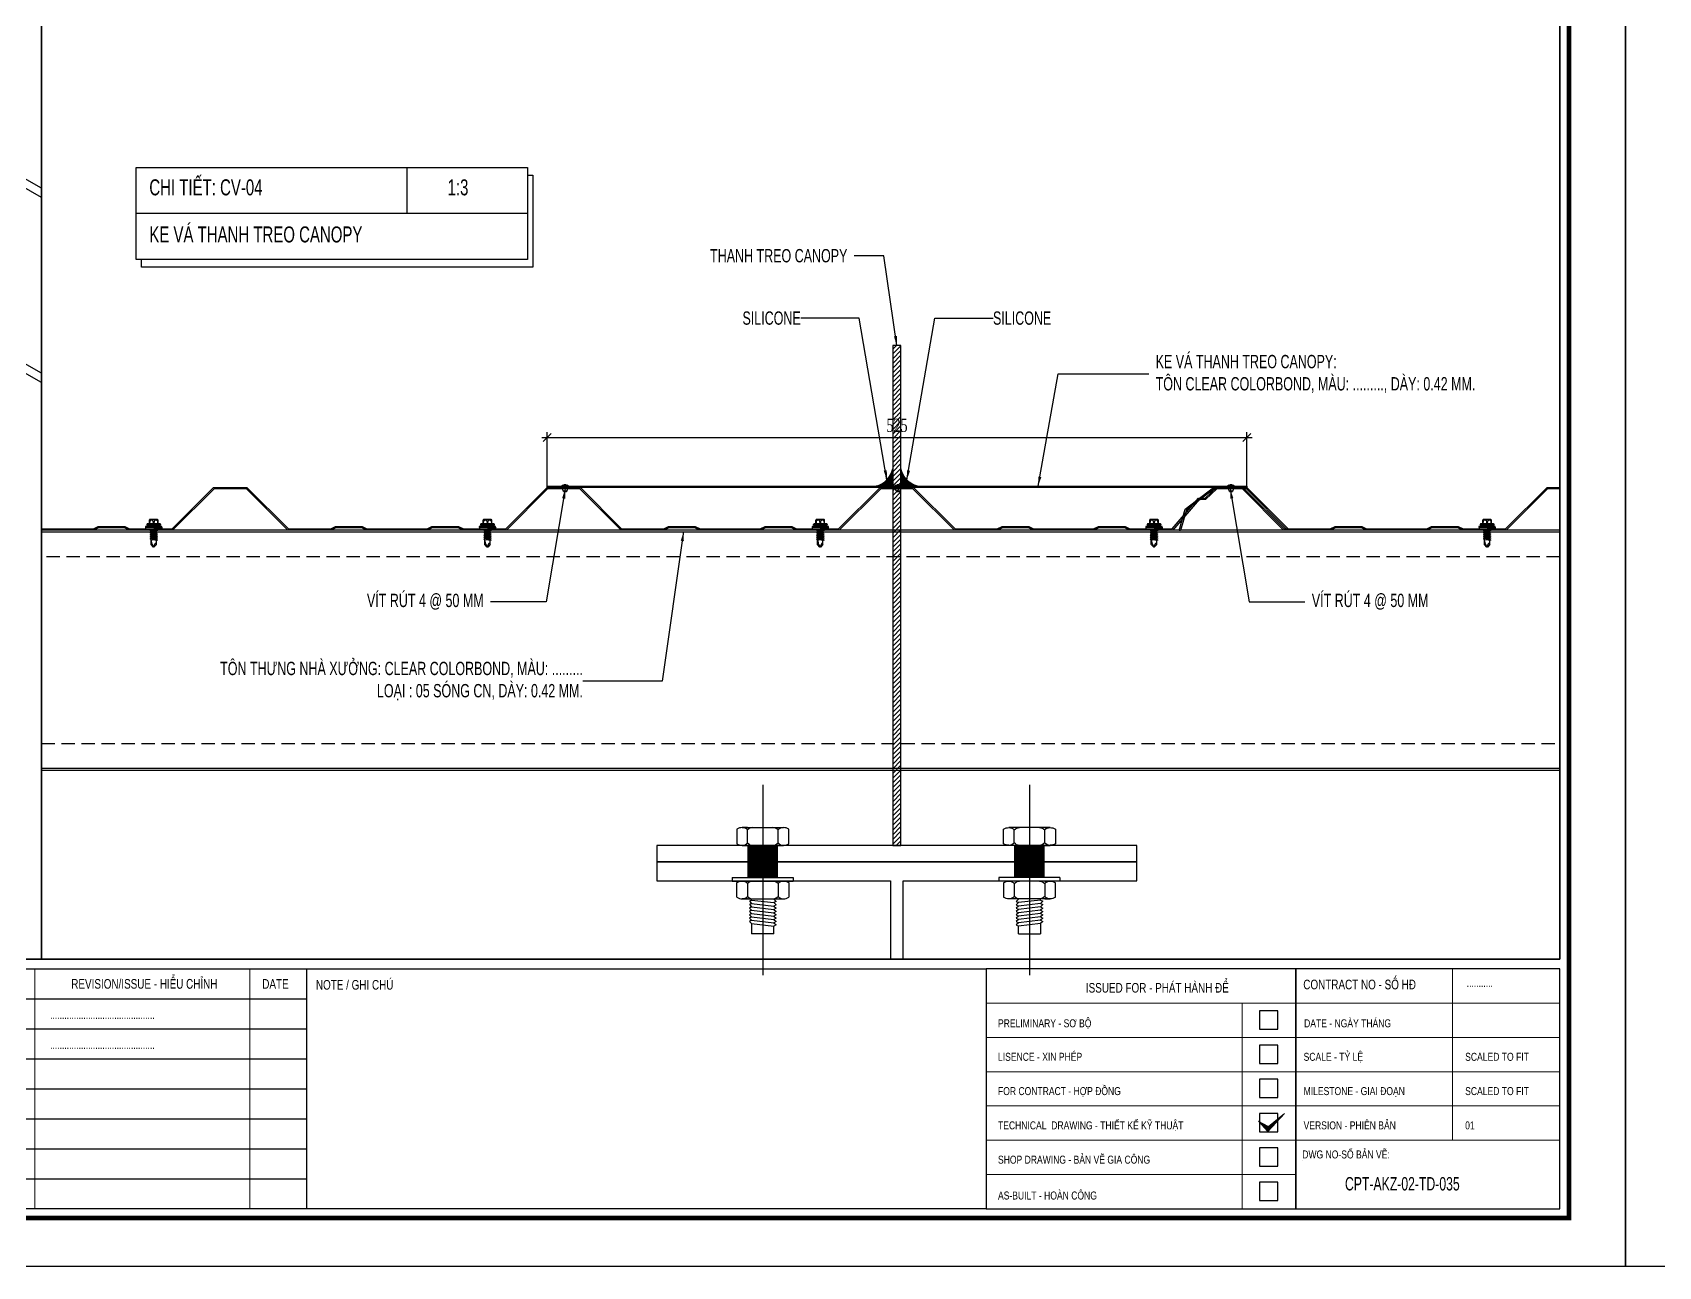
# Model space of a CAD drawing. Header units: inches. Extents: x 315041 to 662841, y -45540 to -35018.
# Drawn here: x 332280.8 to 332585.6, y -37638.9 to -37407.5 of the extents above; entities that cross this region are included whole.
import ezdxf
from ezdxf.enums import TextEntityAlignment as Align

# ---------------------------------------------------------------- set-up
doc = ezdxf.new("R2010")
doc.units = ezdxf.units.IN
doc.header["$MEASUREMENT"] = 0
doc.linetypes.add('HIDDEN', pattern=[0.375, 0.25, -0.125])
for name, color, linetype in [('2', 2, 'Continuous'), ('251', 251, 'Continuous'), ('2NET-VE', 8, 'Continuous'), ('3', 3, 'Continuous'), ('7', 7, 'Continuous'), ('8', 8, 'Continuous'), ('BAO KHUNG', 31, 'Continuous'), ('Fast RSQ_A2 Frame$0$Khung ten', 4, 'Continuous'), ('flashing', 6, 'Continuous'), ('STRUCTURE', 1, 'Continuous')]:
    doc.layers.add(name, color=color, linetype=linetype)
doc.layers.add('Cover text', color=7, linetype='Continuous', true_color=0x52370f)
for name, color, linetype, lineweight in [('DETAIL$0$S-Dim', 8, 'Continuous', 20), ('DETAIL$0$S-Hatch', 8, 'Continuous', 13), ('S-Hatch', 8, 'Continuous', 9)]:
    doc.layers.add(name, color=color, linetype=linetype, lineweight=lineweight)
doc.styles.add('ST1', font='times.ttf', dxfattribs={"width": 0.7})
doc.styles.add('ST1H', font='vnshxh.shx', dxfattribs={"width": 0.7})
doc.styles.get("Standard").update_dxf_attribs({"font": 'VHARIALN.TTF'})
doc.styles.add('style2', font='VHAVANI.TTF')
doc.styles.add('TIEU DE', font='VHARIALN.TTF', dxfattribs={"width": 0.8})
doc.dimstyles.new('3', dxfattribs={"dimtxt": 3.5, "dimasz": 1.8, "dimexe": 1, "dimexo": 0, "dimgap": 1, "dimtad": 1, "dimdec": 0, "dimlfac": 3, "dimzin": 0, "dimdsep": 46, "dimtxsty": 'ST1H', "dimblk": 'OBLIQUE', "dimcen": 1, "dimdle": 1, "dimclrd": 8, "dimclre": 8, "dimclrt": 3, "dimadec": 0, "dimazin": 0, "dimtfac": 1, "dimtdec": 0, "dimtix": 1, "dimtofl": 0, "dimtmove": 1, "dimatfit": 3, "dimfxl": 0.18, "dimtolj": 1, "dimtzin": 0, "dimlwd": -1, "dimlwe": -1, "dimarcsym": 1})
doc.dimstyles.new('4', dxfattribs={"dimtxt": 2.5, "dimasz": 1.5, "dimexe": 1, "dimexo": 0, "dimgap": 1, "dimtad": 1, "dimdec": 0, "dimlfac": 4, "dimzin": 0, "dimdsep": 46, "dimtxsty": 'ST1', "dimblk": 'OBLIQUE', "dimcen": 1, "dimdle": 1, "dimclrd": 8, "dimclre": 8, "dimclrt": 3, "dimadec": 0, "dimazin": 0, "dimtfac": 1, "dimtdec": 0, "dimtix": 1, "dimtmove": 0, "dimatfit": 3, "dimfxl": 0.18, "dimtfill": 1, "dimtolj": 1, "dimtzin": 0, "dimlwd": -1, "dimlwe": -1, "dimarcsym": 1})

# ---------------------------------------------------------------- blocks, each defined once
blk = doc.blocks.new('DETAIL$0$MARK')
at = {"layer": 'DETAIL$0$S-Hatch', "linetype": 'Continuous'}
h = blk.add_hatch(dxfattribs=at)
h.set_pattern_fill('ANSI31', color=256, scale=50, style=0)
h.paths.add_polyline_path([(1667850, -1156933), (1667909, -1156997), (1668012, -1156885), (1667913, -1156967)])
at = {"layer": 'DETAIL$0$S-Dim', "linetype": 'Continuous'}
blk.add_lwpolyline([(1667850, -1156933), (1667909, -1156997), (1668012, -1156885), (1667913, -1156967), (1667850, -1156933)], dxfattribs=at)
blk = doc.blocks.new('A$C75D82031')
at = {"layer": '2', "color": 157, "linetype": 'Continuous'}
blk.add_lwpolyline([(0, 420), (594, 420), (594, 0), (0, 0)], close=True, dxfattribs=at)
at = {"layer": '251', "linetype": 'Continuous'}
for p, q in [((285.8, 50.19), (346.77, 50.19)), ((285.8, 44.56), (346.77, 44.56)), ((285.8, 38.94), (346.77, 38.94)), ((285.8, 33.31), (346.77, 33.31)), ((285.8, 27.69), (346.77, 27.69)), ((285.8, 22.06), (346.77, 22.06)), ((285.8, 16.44), (346.77, 16.44))]:
    blk.add_line(p, q, dxfattribs=at)
at = {"layer": '7', "color": 147, "linetype": 'Continuous'}
blk.add_lwpolyline([(12.33, 57.61), (581.67, 57.61), (581.67, 409.19), (12.33, 409.19)], close=True, dxfattribs=at)
at = {"layer": 'BAO KHUNG', "color": 7}
blk.add_line((346.77, 10.81), (346.77, 55.81), dxfattribs=at)
at = {"layer": 'BAO KHUNG', "color": 167, "linetype": 'Continuous', "const_width": 0.871}
blk.add_lwpolyline([(10.59, 9.07), (583.41, 9.07), (583.41, 410.93), (10.59, 410.93)], close=True, dxfattribs=at)
at = {"layer": 'BAO KHUNG', "color": 7}
for points in [[(211.89, 55.81), (474.14, 55.81), (474.14, 10.81), (211.89, 10.81)], [(474.14, 10.81), (532.16, 10.81), (532.16, 55.81), (474.14, 55.81)], [(532.16, 10.81), (581.67, 10.81), (581.67, 55.81), (532.16, 55.81)]]:
    blk.add_lwpolyline(points, close=True, dxfattribs=at)
at = {"layer": 'Fast RSQ_A2 Frame$0$Khung ten', "color": 7, "ltscale": 1000}
for points in [[(525.34, 44.51), (528.78, 44.51), (528.78, 47.96), (525.34, 47.96)], [(525.34, 38.09), (528.78, 38.09), (528.78, 41.53), (525.34, 41.53)], [(525.34, 31.66), (528.78, 31.66), (528.78, 35.1), (525.34, 35.1)], [(525.34, 25.23), (528.78, 25.23), (528.78, 28.67), (525.34, 28.67)], [(525.34, 18.8), (528.78, 18.8), (528.78, 22.24), (525.34, 22.24)], [(525.34, 12.37), (528.78, 12.37), (528.78, 15.81), (525.34, 15.81)]]:
    blk.add_lwpolyline(points, close=True, dxfattribs=at)
at = {"layer": 'S-Hatch'}
for p, q in [((295.73, 55.81), (295.73, 10.81)), ((336.07, 55.81), (336.07, 10.81)), ((561.54, 55.81), (561.54, 23.67)), ((474.14, 49.38), (532.16, 49.38)), ((522.13, 10.81), (522.13, 49.38)), ((532.16, 49.38), (581.67, 49.38)), ((474.14, 42.95), (532.16, 42.95)), ((532.16, 42.95), (581.67, 42.95)), ((474.14, 36.52), (532.16, 36.52)), ((532.16, 36.52), (581.67, 36.52)), ((474.14, 30.1), (532.16, 30.1)), ((532.16, 30.1), (581.67, 30.1)), ((474.14, 23.67), (532.16, 23.67)), ((532.16, 23.67), (581.67, 23.67)), ((474.14, 17.24), (532.16, 17.24))]:
    blk.add_line(p, q, dxfattribs=at)
at = {"layer": 'DETAIL$0$S-Dim', "linetype": 'Continuous', "xscale": 0.02999999996973202, "yscale": 0.02999999996973202, "zscale": 0.02999999996973202}
blk.add_blockref('DETAIL$0$MARK', (-49510.32, 34735.23), dxfattribs=at)
at = {"layer": 'BAO KHUNG', "color": 7, "linetype": 'Continuous', "width": 0.9}
for s, p in [('REVISION/ISSUE - HIÓU CHØNH', (316.27, 53)), ('DATE', (340.86, 52.99))]:
    blk.add_text(s, height=1.8, dxfattribs=at).set_placement(p, align=Align.MIDDLE_CENTER)
for s, p in [('NOTE / GHI CHÚ', (348.44, 51.92)), ('CONTRACT NO - Sè H§', (533.57, 51.98))]:
    blk.add_text(s, height=1.8, dxfattribs=at).set_placement(p)
blk.add_text('ISSUED FOR - PHÁT HÀNH ĐỂ ', height=1.8, dxfattribs=at).set_placement((506.46, 51.36), align=Align.CENTER)
at = {"layer": 'BAO KHUNG', "color": 109, "linetype": 'Continuous', "style": 'style2', "width": 0.8}
blk.add_text('...........', height=1.5, dxfattribs=at).set_placement((564.21, 52.44))
at = {"layer": 'Cover text', "linetype": 'Continuous', "style": 'style2', "width": 0.8}
for s, p in [('............................................', (298.6, 46.4)), ('PRELIMINARY - S¥ Bé', (476.33, 44.85)), ('date - NGµY TH¸NG', (533.72, 44.85)), ('............................................', (298.6, 40.78)), ('LISENCE - XIN PHÐP', (476.33, 38.57)), ('scale - tû lÖ', (533.63, 38.57)), ('scaled to fit', (563.92, 38.57)), ('FOR CONTRACT - HîP §åNG', (476.33, 32.14)), ('MILESTONE - GIAI §O¹N', (533.63, 32.14)), ('scaled to fit', (563.92, 32.14)), ('TECHNICAL  DRAWING - THIÕT KÕ Kü THUËT', (476.33, 25.71)), ('VERSION - PHI£N B¶N', (533.63, 25.71)), ('01', (563.92, 25.71)), ('%%u%%udwg no-sè b¶n vÏ:', (533.38, 20.26)), ('SHOP DRAWING - B¶N VÏ GIA C¤NG', (476.33, 19.28)), ('AS-BUILT - HOµN C¤NG', (476.33, 12.56))]:
    blk.add_text(s, height=1.5, dxfattribs=at).set_placement(p)
blk = doc.blocks.new('Short_Self_drilling')
at = {"layer": 'STRUCTURE', "color": 1, "linetype": 'Continuous'}
for p, q in [((6.4, 1.7), (-6.4, 1.7)), ((5.1, 3.8), (-5.1, 3.8)), ((-2.6, 2.9), (-5.1, 2.9)), ((-3.4, 3.8), (-3.4, 6.8)), ((3, 7.2), (-3, 7.2)), ((2.6, 2.9), (-2.6, 2.9)), ((-2.1, 2.8), (-2.1, 2.9)), ((6.3, 0), (0, 0)), ((2.2, 2.8), (2.2, 2.9)), ((2.2, -0.5), (2.2, 0)), ((5.1, 2.9), (2.6, 2.9)), ((3.4, 3.8), (3.4, 6.8)), ((3, -1.2), (-2.7, -0.2)), ((3, -2.7), (-2.7, -1.8)), ((3, -4.2), (-2.7, -3.3)), ((3, -5.8), (-2.7, -4.8)), ((3, -7.3), (-2.7, -6.3)), ((-1.9, -8), (-2.7, -7.9)), ((-2.1, -1.4), (-2.1, -0.9)), ((-2.1, -2.9), (-2.1, -2.4)), ((-2.1, -4.4), (-2.1, -3.9)), ((-2.1, -6), (-2.1, -5.4)), ((-2.1, -7.5), (-2.1, -7)), ((-2.1, -12.3), (-2.1, -8.5)), ((3, -8.8), (-1.1, -8.1)), ((2.1, -12.3), (2.1, -9.1)), ((2.2, -2), (2.2, -1.5)), ((2.2, -3.6), (2.2, -3)), ((2.2, -5.1), (2.2, -4.6)), ((2.2, -6.6), (2.2, -6.1)), ((2.2, -8.1), (2.2, -7.6))]:
    blk.add_line(p, q, dxfattribs=at)
blk.add_lwpolyline([(6.4, 1.3), (6.4, 1.7), (2.1, 2.8), (-2.1, 2.8), (-6.4, 1.7), (-6.4, 1.3)], close=True, dxfattribs=at)
for points in [[(-6.4, 1.3, -0.088869), (-6.3, 0), (0, 0)], [(-0.1, 3.8), (-0.3, 6.2, 0.338878), (-3.1, 6.2), (-3.3, 3.8)], [(3.3, 3.8), (3.1, 6.2, 0.338878), (0.3, 6.2), (0.1, 3.8)], [(2.1, -12.3), (0.2, -14.2, -0.333596), (-0.2, -14.2), (-2.1, -12.3)], [(-0.1, -14), (-1, -12.2, -0.148657), (-1.4, -11.2), (-2, -7.7, -0.815006), (-1.2, -7.8, 0.150833), (-0.8, -8.7)], [(2.1, -12.3), (1.7, -11.7, 0.52242), (0.9, -11.7), (-0.2, -14.2)]]:
    blk.add_lwpolyline(points, format="xyb", dxfattribs=at)
for points in [[(3, -1.2), (2.2, -1.5), (-2.1, -0.8), (-2.7, -0.2), (-2.4, 0)], [(3, -2.7), (2.2, -3), (-2.1, -2.4), (-2.7, -1.8), (-2.1, -1.4), (2.2, -2), (3, -2.7)], [(3, -4.2), (2.2, -4.6), (-2.1, -3.9), (-2.7, -3.3), (-2.1, -2.9), (2.2, -3.6), (3, -4.2)], [(3, -5.8), (2.2, -6.1), (-2.1, -5.4), (-2.7, -4.8), (-2.1, -4.4), (2.2, -5.1), (3, -5.8)], [(3, -7.3), (2.2, -7.6), (-2.1, -7), (-2.7, -6.3), (-2.1, -6), (2.2, -6.6), (3, -7.3)], [(-1.8, -8.5), (-2.1, -8.5), (-2.7, -7.9), (-2.1, -7.5), (-1.8, -7.5)], [(-1.3, -7.6), (2.2, -8.1), (3, -8.8)], [(-1.2, 0), (2.2, -0.5), (3, -1.2)], [(3, -8.8), (2.2, -9.1), (-0.8, -8.7)]]:
    blk.add_lwpolyline(points, dxfattribs=at)
for centre, radius, start, end in [((-5, 3.3), 0.455, 109.7949, 250.2674), ((-3, 6.8), 0.429, 90.0311, 180.0311), ((3, 6.8), 0.429, 0.0311, 90.0311), ((5.1, 3.3), 0.435, 279.7276, 80.3347), ((10, 0.2), 3.74, 162.2963, 182.6103)]:
    blk.add_arc(centre, radius, start, end, dxfattribs=at)
blk = doc.blocks.new('_Oblique')
at = {"color": 0, "linetype": 'ByBlock', "lineweight": -2}
blk.add_line((-0.5, -0.5), (0.5, 0.5), dxfattribs=at)
blk = doc.blocks.new('*D564')
at = {"color": 8, "linetype": 'Continuous', "transparency": 16777216}
for p, q in [((332376.23, -37483.47), (332509.44, -37483.47)), ((332377.23, -37492.61), (332377.23, -37482.47)), ((332508.44, -37492.61), (332508.44, -37482.47))]:
    blk.add_line(p, q, dxfattribs=at)
at = {"layer": 'Defpoints', "color": 0, "transparency": 16777216}
for p in [(332508.44, -37483.47), (332377.23, -37492.61), (332508.44, -37492.61)]:
    blk.add_point(p, dxfattribs=at)
at = {"color": 8, "transparency": 16777216, "xscale": 1.5, "yscale": 1.5, "zscale": 1.5, "rotation": 180}
blk.add_blockref('_Oblique', (332377.23, -37483.47), dxfattribs=at)
at = {"color": 8, "transparency": 16777216, "xscale": 1.5, "yscale": 1.5, "zscale": 1.5}
blk.add_blockref('_Oblique', (332508.44, -37483.47), dxfattribs=at)
at = {"color": 3, "transparency": 16777216, "insert": (332442.84, -37481.2), "char_height": 2.5, "attachment_point": 5, "style": 'ST1', "bg_fill": 3, "box_fill_scale": 1.25, "bg_fill_color": 256, "bg_fill_true_color": 13158600, "bg_fill_transparency": 11350936}
blk.add_mtext('\\A1;525', dxfattribs=at)
blk = doc.blocks.new('RIVET')
at = {"color": 8}
for p, q in [((-3.9, 1.1), (-4.2, 0)), ((-4.2, 0), (-3.9, -1.1)), ((-3.9, -1.1), (-3.9, 1.1)), ((-3.5, -1.3), (-3.5, 1.3)), ((-1, -1.2), (-1, 1.3)), ((-1, 1.3), (-0.1, 1.3)), ((0, 1.3), (0, 2.4)), ((0, -1.3), (0, 1.3)), ((0.1, 2.5), (0.1, 2.5)), ((0.1, 2.5), (0.7, 1.4)), ((0.1, -2.5), (0.1, 2.5)), ((0.7, 1.1), (0.7, -1.1)), ((0.9, 0.7), (0.7, 0.7)), ((0.9, -0.7), (0.9, 0.7)), ((-0.1, -1.2), (-1, -1.2)), ((0, -2.4), (0, -1.3)), ((0.7, -1.4), (0.1, -2.5)), ((0.1, -2.5), (0.1, -2.5)), ((0.9, -0.7), (0.7, -0.7))]:
    blk.add_line(p, q, dxfattribs=at)
for centre, radius, start, end in [((-3.4, 0.7), 0.634, 101.5667, 142.2309), ((-2.5, -0.1), 1.78, 64.6352, 125.2369), ((-0.9, 3), 1.71, 240.4783, 268.3625), ((-0.1, 1.3), 0.0625, 270, 0), ((0.1, 2.4), 0.0625, 90, 180), ((0.1, 2.4), 0.0625, 26.5651, 90), ((0.1, 1.1), 0.625, 0, 26.5651), ((5.4, 0.6), 4.45, 179.0778, 187.9518), ((5.8, -0.6), 4.85, 172.415, 180.5555), ((-3.4, -0.7), 0.634, 217.7691, 258.4333), ((-2.5, 0.1), 1.78, 234.7631, 295.3648), ((-0.9, -3), 1.71, 91.6375, 119.5217), ((-0.1, -1.3), 0.0625, 0, 90), ((0.1, -2.4), 0.0625, 180, 270), ((0.1, -2.4), 0.0625, 270, 333.4349), ((0.1, -1.1), 0.625, 333.4349, 0)]:
    blk.add_arc(centre, radius, start, end, dxfattribs=at)
blk = doc.blocks.new('*U166')
at = {"color": 9, "const_width": 22}
blk.add_lwpolyline([(0, 0), (23.2, 0)], dxfattribs=at)
at = {"layer": '2NET-VE', "color": 8, "linetype": 'Continuous', "ltscale": 0.5}
for p, q in [((0, 10.4), (23.2, 10.4)), ((40, 9.2), (40, 9.2)), ((0, -10.4), (23.2, -10.4)), ((40, -9.2), (40, -9.2))]:
    blk.add_line(p, q, dxfattribs=at)
at = {"layer": '7', "color": 8, "linetype": 'Continuous'}
for p, q in [((38.8, 8), (40.3, 9.6)), ((39.3, -8), (41.2, 8)), ((40.3, 9.6), (41.2, 8)), ((41.2, 8), (42.7, 9.6)), ((41.7, -8), (43.6, 8)), ((42.7, 9.6), (43.6, 8)), ((43.6, 8), (45.1, 9.6)), ((44.2, -8), (46, 8)), ((45.1, 9.6), (46, 8)), ((46, 8), (47.6, 9.6)), ((46.6, -8), (48.5, 8)), ((47.6, 9.6), (48.5, 8)), ((48.5, 8), (50, 9.6)), ((49, -8), (50.9, 8)), ((49, -8), (50.9, 8)), ((50, 9.6), (50.9, 8)), ((50.9, 8), (52.4, 9.6)), ((51.4, -8), (53.3, 8)), ((52.4, 9.6), (53.3, 8)), ((53.3, 8), (54.8, 9.6)), ((53.8, -8), (55.7, 8)), ((53.8, -8), (55.7, 8)), ((53.8, -8), (55.7, 8)), ((54.8, 9.6), (55.7, 8)), ((55.7, 8), (57.2, 9.6)), ((56.2, -8), (58.1, 8)), ((57.2, 9.6), (58.1, 8)), ((63.7, 8), (58.1, 8)), ((63.7, 8), (63.7, -8)), ((39, -8), (38.5, -8)), ((39.3, -8), (38.8, -8)), ((39.3, -8), (40.2, -9.6)), ((40.2, -9.6), (41.7, -8)), ((41.7, -8), (42.6, -9.6)), ((42.6, -9.6), (44.2, -8)), ((44.2, -8), (45.1, -9.6)), ((45.1, -9.6), (46.6, -8)), ((46.6, -8), (47.5, -9.6)), ((47.5, -9.6), (49, -8)), ((49, -8), (49.9, -9.6)), ((49.9, -9.6), (51.4, -8)), ((51.4, -8), (52.3, -9.6)), ((52.3, -9.6), (53.8, -8)), ((53.8, -8), (54.7, -9.6)), ((54.7, -9.6), (56.2, -8)), ((56.2, -8), (63.7, -8))]:
    blk.add_line(p, q, dxfattribs=at)
at = {"layer": '8', "color": 8, "linetype": 'Continuous'}
for p, q in [((-12.8, 11), (-12.8, 14.8)), ((-12.8, -14.8), (-12.8, 14.8)), ((-1.2, 18.7), (-11.6, 18.7)), ((0, 11), (0, 14.8)), ((0, -14.8), (0, 14.8)), ((23.2, -21.9), (23.2, 21.9)), ((23.2, 21.9), (25.7, 21.9)), ((25.7, -21.9), (25.7, 21.9)), ((25.7, 11), (25.7, 14.8)), ((25.7, -14.8), (25.7, 14.8)), ((26.8, 18.7), (37.3, 18.7)), ((38.5, 11), (38.5, 14.8)), ((38.5, -14.8), (38.5, 14.8)), ((-1.7, 11), (-11.1, 11)), ((27.4, 11), (36.7, 11)), ((-12.8, -11), (-12.8, -14.8)), ((-1.7, -11), (-11.1, -11)), ((0, -11), (0, -14.8)), ((25.7, -11), (25.7, -14.8)), ((27.4, -11), (36.7, -11)), ((38.5, -11), (38.5, -14.8)), ((-11.6, -18.7), (-1.2, -18.7)), ((23.2, -21.9), (25.7, -21.9)), ((37.3, -18.7), (26.8, -18.7))]:
    blk.add_line(p, q, dxfattribs=at)
at = {"layer": '8', "color": 8, "linetype": 'Continuous', "ltscale": 10}
blk.add_line((-43.5, 0), (93.3, 0), dxfattribs=at)
at = {"layer": '8', "color": 8, "linetype": 'Continuous'}
for centre, radius, start, end in [((-5.8, 14.8), 6.98, 146.602, 180), ((-7.7, 14.8), 5.12, 180, 228.5476), ((-5.1, 14.8), 5.12, 311.4524, 0), ((-7, 14.8), 6.98, 0, 33.398), ((32.7, 14.8), 6.98, 146.602, 180), ((30.8, 14.8), 5.12, 180, 228.5476), ((33.4, 14.8), 5.12, 311.4524, 0), ((31.5, 14.8), 6.98, 0, 33.398), ((-7.7, 7.1), 5.12, 131.4524, 180), ((-5.1, 7.1), 5.12, 0, 48.5476), ((30.8, 7.1), 5.12, 131.4524, 180), ((33.4, 7.1), 5.12, 0, 48.5476), ((-7.7, -7.1), 5.12, 180, 228.5476), ((-7.7, -14.8), 5.12, 131.4524, 180), ((-5.1, -7.1), 5.12, 311.4524, 0), ((-5.1, -14.8), 5.12, 0, 48.5476), ((30.8, -7.1), 5.12, 180, 228.5476), ((30.8, -14.8), 5.12, 131.4524, 180), ((33.4, -7.1), 5.12, 311.4524, 0), ((33.4, -14.8), 5.12, 0, 48.5476), ((-5.8, -14.8), 6.98, 180, 213.398), ((-7, -14.8), 6.98, 326.602, 0), ((32.7, -14.8), 6.98, 180, 213.398), ((31.5, -14.8), 6.98, 326.602, 0)]:
    blk.add_arc(centre, radius, start, end, dxfattribs=at)
blk = doc.blocks.new('*U167')
at = {"color": 9, "const_width": 22}
blk.add_lwpolyline([(0, 0), (23.2, 0)], dxfattribs=at)
at = {"layer": '2NET-VE', "color": 8, "linetype": 'Continuous', "ltscale": 0.5}
for p, q in [((0, 10.4), (23.2, 10.4)), ((40, 9.2), (40, 9.2)), ((0, -10.4), (23.2, -10.4)), ((40, -9.2), (40, -9.2))]:
    blk.add_line(p, q, dxfattribs=at)
at = {"layer": '7', "color": 8, "linetype": 'Continuous'}
for p, q in [((38.8, 8), (40.3, 9.6)), ((39.3, -8), (41.2, 8)), ((40.3, 9.6), (41.2, 8)), ((41.2, 8), (42.7, 9.6)), ((41.7, -8), (43.6, 8)), ((42.7, 9.6), (43.6, 8)), ((43.6, 8), (45.1, 9.6)), ((44.2, -8), (46, 8)), ((45.1, 9.6), (46, 8)), ((46, 8), (47.6, 9.6)), ((46.6, -8), (48.5, 8)), ((47.6, 9.6), (48.5, 8)), ((48.5, 8), (50, 9.6)), ((49, -8), (50.9, 8)), ((49, -8), (50.9, 8)), ((50, 9.6), (50.9, 8)), ((50.9, 8), (52.4, 9.6)), ((51.4, -8), (53.3, 8)), ((52.4, 9.6), (53.3, 8)), ((53.3, 8), (54.8, 9.6)), ((53.8, -8), (55.7, 8)), ((53.8, -8), (55.7, 8)), ((53.8, -8), (55.7, 8)), ((54.8, 9.6), (55.7, 8)), ((55.7, 8), (57.2, 9.6)), ((56.2, -8), (58.1, 8)), ((57.2, 9.6), (58.1, 8)), ((63.7, 8), (58.1, 8)), ((63.7, 8), (63.7, -8)), ((39, -8), (38.5, -8)), ((39.3, -8), (38.8, -8)), ((39.3, -8), (40.2, -9.6)), ((40.2, -9.6), (41.7, -8)), ((41.7, -8), (42.6, -9.6)), ((42.6, -9.6), (44.2, -8)), ((44.2, -8), (45.1, -9.6)), ((45.1, -9.6), (46.6, -8)), ((46.6, -8), (47.5, -9.6)), ((47.5, -9.6), (49, -8)), ((49, -8), (49.9, -9.6)), ((49.9, -9.6), (51.4, -8)), ((51.4, -8), (52.3, -9.6)), ((52.3, -9.6), (53.8, -8)), ((53.8, -8), (54.7, -9.6)), ((54.7, -9.6), (56.2, -8)), ((56.2, -8), (63.7, -8))]:
    blk.add_line(p, q, dxfattribs=at)
at = {"layer": '8', "color": 8, "linetype": 'Continuous'}
for p, q in [((-12.8, 11), (-12.8, 14.8)), ((-12.8, -14.8), (-12.8, 14.8)), ((-1.2, 18.7), (-11.6, 18.7)), ((0, 11), (0, 14.8)), ((0, -14.8), (0, 14.8)), ((23.2, -21.9), (23.2, 21.9)), ((23.2, 21.9), (25.7, 21.9)), ((25.7, -21.9), (25.7, 21.9)), ((25.7, 11), (25.7, 14.8)), ((25.7, -14.8), (25.7, 14.8)), ((26.8, 18.7), (37.3, 18.7)), ((38.5, 11), (38.5, 14.8)), ((38.5, -14.8), (38.5, 14.8)), ((-1.7, 11), (-11.1, 11)), ((27.4, 11), (36.7, 11)), ((-12.8, -11), (-12.8, -14.8)), ((-1.7, -11), (-11.1, -11)), ((0, -11), (0, -14.8)), ((25.7, -11), (25.7, -14.8)), ((27.4, -11), (36.7, -11)), ((38.5, -11), (38.5, -14.8)), ((-11.6, -18.7), (-1.2, -18.7)), ((23.2, -21.9), (25.7, -21.9)), ((37.3, -18.7), (26.8, -18.7))]:
    blk.add_line(p, q, dxfattribs=at)
at = {"layer": '8', "color": 8, "linetype": 'Continuous', "ltscale": 10}
blk.add_line((-43.5, 0), (93.3, 0), dxfattribs=at)
at = {"layer": '8', "color": 8, "linetype": 'Continuous'}
for centre, radius, start, end in [((-5.8, 14.8), 6.98, 146.602, 180), ((-7.7, 14.8), 5.12, 180, 228.5476), ((-5.1, 14.8), 5.12, 311.4524, 0), ((-7, 14.8), 6.98, 0, 33.398), ((32.7, 14.8), 6.98, 146.602, 180), ((30.8, 14.8), 5.12, 180, 228.5476), ((33.4, 14.8), 5.12, 311.4524, 0), ((31.5, 14.8), 6.98, 0, 33.398), ((-7.7, 7.1), 5.12, 131.4524, 180), ((-5.1, 7.1), 5.12, 0, 48.5476), ((30.8, 7.1), 5.12, 131.4524, 180), ((33.4, 7.1), 5.12, 0, 48.5476), ((-7.7, -7.1), 5.12, 180, 228.5476), ((-7.7, -14.8), 5.12, 131.4524, 180), ((-5.1, -7.1), 5.12, 311.4524, 0), ((-5.1, -14.8), 5.12, 0, 48.5476), ((30.8, -7.1), 5.12, 180, 228.5476), ((30.8, -14.8), 5.12, 131.4524, 180), ((33.4, -7.1), 5.12, 311.4524, 0), ((33.4, -14.8), 5.12, 0, 48.5476), ((-5.8, -14.8), 6.98, 180, 213.398), ((-7, -14.8), 6.98, 326.602, 0), ((32.7, -14.8), 6.98, 180, 213.398), ((31.5, -14.8), 6.98, 326.602, 0)]:
    blk.add_arc(centre, radius, start, end, dxfattribs=at)

msp = doc.modelspace()

# ---------------------------------------------------------------- linework, layer by layer
at = {"color": 9}
msp.add_line((332350.9153, -37432.8663), (332350.9153, -37441.4909), dxfattribs=at)
at = {"color": 8}
for points in [[(331997.7734, -37229.7343), (332282.4423, -37229.7343), (332282.4423, -37581.3141), (331997.7734, -37581.3141)], [(332282.4423, -37405.5242), (332567.1113, -37405.5242), (332567.1113, -37581.3141), (332282.4423, -37581.3141)]]:
    msp.add_lwpolyline(points, close=True, dxfattribs=at)
at = {"color": 3, "ltscale": 15}
for points in [[(332282.4423, -37500.5958), (332292.1553, -37500.5958), (332293.0613, -37500.1465), (332298.0534, -37500.1465), (332298.9594, -37500.5958), (332306.9246, -37500.5958), (332314.7134, -37492.858), (332320.9634, -37492.858), (332328.7523, -37500.5958), (332336.6534, -37500.5958), (332337.5594, -37500.1465), (332342.5515, -37500.1465), (332343.4575, -37500.5958), (332354.733, -37500.5958), (332355.6389, -37500.1465), (332360.6311, -37500.1465), (332361.537, -37500.5958), (332369.5023, -37500.5958), (332377.2326, -37492.858), (332383.4826, -37492.858), (332391.213, -37500.5958), (332399.1141, -37500.5958), (332400.0201, -37500.1465), (332405.0122, -37500.1465), (332405.9182, -37500.5958), (332417.1937, -37500.5958), (332418.0996, -37500.1465), (332423.0918, -37500.1465), (332423.9978, -37500.5958), (332431.8989, -37500.5958), (332439.6877, -37492.858), (332445.9377, -37492.858), (332453.7266, -37500.5958), (332461.6277, -37500.5958), (332462.5337, -37500.1465), (332467.5258, -37500.1465), (332468.4318, -37500.5958), (332479.7073, -37500.5958), (332480.6132, -37500.1465), (332485.6054, -37500.1465), (332486.5114, -37500.5958), (332494.4125, -37500.5958), (332499.3558, -37494.8239), (332500.6038, -37494.8239), (332502.7126, -37492.858), (332507.7048, -37492.858), (332515.4161, -37500.5819), (332518.384, -37500.5819), (332518.384, -37500.8458), (332515.3325, -37500.8458), (332507.6063, -37493.108), (332502.8111, -37493.108), (332500.7023, -37495.0739), (332499.4708, -37495.0739), (332494.5275, -37500.8458), (332486.4528, -37500.8458), (332485.5468, -37500.3965), (332480.6718, -37500.3965), (332479.7659, -37500.8458), (332468.3732, -37500.8458), (332467.4672, -37500.3965), (332462.5923, -37500.3965), (332461.6863, -37500.8458), (332453.6235, -37500.8458), (332445.8347, -37493.108), (332439.7908, -37493.108), (332432.002, -37500.8458), (332423.9392, -37500.8458), (332423.0332, -37500.3965), (332418.1582, -37500.3965), (332417.2523, -37500.8458), (332405.8596, -37500.8458), (332404.9536, -37500.3965), (332400.0787, -37500.3965), (332399.1727, -37500.8458), (332391.1093, -37500.8458), (332383.379, -37493.108), (332377.3362, -37493.108), (332369.6059, -37500.8458), (332361.4785, -37500.8458), (332360.5725, -37500.3965), (332355.6975, -37500.3965), (332354.7915, -37500.8458), (332343.3989, -37500.8458), (332342.4929, -37500.3965), (332337.618, -37500.3965), (332336.712, -37500.8458), (332328.6492, -37500.8458), (332320.8604, -37493.108), (332314.8165, -37493.108), (332307.0277, -37500.8458), (332298.9008, -37500.8458), (332297.9948, -37500.3965), (332293.1199, -37500.3965), (332292.2139, -37500.8458), (332282.4423, -37500.8458)], [(332567.1113, -37493.108), (332564.8165, -37493.108), (332557.0277, -37500.8458), (332548.9008, -37500.8458), (332547.9948, -37500.3965), (332543.1199, -37500.3965), (332542.2139, -37500.8458), (332530.8212, -37500.8458), (332529.9153, -37500.3965), (332525.0403, -37500.3965), (332524.1343, -37500.8458), (332516.071, -37500.8458), (332508.3406, -37493.108), (332502.2786, -37493.108), (332497.144, -37497.0203), (332495.9638, -37500.8934), (332495.7138, -37500.8934), (332496.894, -37496.8965), (332502.1942, -37492.858), (332508.4442, -37492.858), (332516.1746, -37500.5958), (332524.0757, -37500.5958), (332524.9817, -37500.1465), (332529.9738, -37500.1465), (332530.8798, -37500.5958), (332542.1553, -37500.5958), (332543.0613, -37500.1465), (332548.0534, -37500.1465), (332548.9594, -37500.5958), (332556.9246, -37500.5958), (332564.7134, -37492.858), (332567.1113, -37492.858)]]:
    msp.add_lwpolyline(points, dxfattribs=at)
at = {"color": 94}
msp.add_lwpolyline([(332282.4423, -37545.8458), (332567.1113, -37545.8458), (332567.1113, -37500.8458), (332282.4423, -37500.8458)], close=True, dxfattribs=at)
for points in [[(332567.1113, -37501.2208), (332282.4423, -37501.2208)], [(332282.4423, -37545.4708), (332567.1113, -37545.4708)]]:
    msp.add_lwpolyline(points, dxfattribs=at)
at = {"color": 94, "linetype": 'HIDDEN', "ltscale": 10}
for points in [[(332567.1113, -37505.8458), (332282.4423, -37505.8458)], [(332282.4423, -37540.8458), (332567.1113, -37540.8458)]]:
    msp.add_lwpolyline(points, dxfattribs=at)
at = {"layer": '2'}
msp.add_lwpolyline([(332444.0127, -37581.3141), (332444.0127, -37566.6113), (332487.8127, -37566.6113), (332487.8127, -37563.0113), (332397.8127, -37563.0113), (332397.8127, -37566.6113), (332441.6127, -37566.6113), (332441.6127, -37581.3141)], dxfattribs=at)
at = {"layer": '8', "color": 2}
for p, q in [((332282.4423, -37438.433), (332233.7956, -37410.8284)), ((332282.4423, -37436.7083), (332234.5358, -37409.5238)), ((332282.4423, -37471.4352), (332219.6302, -37435.7925)), ((332282.4423, -37473.1599), (332218.8899, -37437.0971))]:
    msp.add_line(p, q, dxfattribs=at)
msp.add_lwpolyline([(332487.8127, -37563.0113), (332487.8127, -37559.9509), (332397.8127, -37559.9509), (332397.8127, -37563.0113)], close=True, dxfattribs=at)
at = {"layer": 'flashing'}
msp.add_lwpolyline([(332508.4442, -37492.858), (332377.2326, -37492.858), (332377.2326, -37492.608), (332508.4442, -37492.608)], close=True, dxfattribs=at)

# ---------------------------------------------------------------- block references
at = {"color": 1}
for p in [(331985.4423, -37638.9242), (332579.4423, -37638.9242)]:
    msp.add_blockref('A$C75D82031', p, dxfattribs=at)
at = {"color": 1, "xscale": 0.240000000018588, "yscale": 0.240000000018588, "zscale": 0.240000000018588, "rotation": 359.9688724451954}
for p in [(332303.4735, -37500.5958), (332366.0511, -37500.5958), (332428.4478, -37500.5958), (332491.0254, -37500.5958), (332553.4735, -37500.5958)]:
    msp.add_blockref('Short_Self_drilling', p, dxfattribs=at)
at = {"layer": '8', "yscale": 0.2608695652452298, "zscale": 0.2608695652240346}
for name, p, xscale, rotation in [('*U166', (332417.6729, -37559.9509), 0.2608695648959838, 270), ('*U167', (332467.6729, -37559.9509), -0.2608695648959838, 90)]:
    msp.add_blockref(name, p, dxfattribs=dict(at, xscale=xscale, rotation=rotation))

# ---------------------------------------------------------------- texts
at = {"color": 3, "ltscale": 0.5, "style": 'TIEU DE', "width": 0.8}
msp.add_attdef('CPT-AKZ-02-TD-035', text='KC-01', height=2.5, dxfattribs=at).set_placement((332537.5855, -37623.4092), align=Align.MIDDLE_CENTER)

# ---------------------------------------------------------------- leaders
at = {"color": 9}
msp.add_leader([(332442.8127, -37466.2424), (332440.3535, -37449.3931), (332433.5364, -37449.3931)], dimstyle='3', override={"dimgap": 1, "dimtad": 0}, dxfattribs=at)

# ---------------------------------------------------------------- next in the draw order: texts
at = {"layer": '3', "style": 'ST1H', "bg_fill": 2}
for s, insert, char_height, attachment_point in [('\\A1;CHI TIÕT: CV-04', (332302.6543, -37436.5807), 3, 4), ('\\A1;THANH TREO CANOPY ', (332433.5364, -37449.3931), 2.5, 6), ('\\A1;silicone', (332424.7878, -37461.0916), 2.5, 6), ('\\A1;silicone', (332460.8377, -37461.0916), 2.5, 4), ('\\A1;t«n TH¦NG nhµ x\xadëng: CLEAR COLORBOND, mµu: .........\\PLo¹i : 05 SãNG CN, dµy: 0.42 mm.', (332383.9581, -37529.139), 2.5, 6)]:
    msp.add_mtext(s, dxfattribs=dict(at, insert=insert, char_height=char_height, attachment_point=attachment_point))

# ---------------------------------------------------------------- next in the draw order: dimensions: what is measured, and where the dimension line sits
at = {"color": 8}
dim = msp.add_linear_dim(base=(332508.4442, -37483.4713), p1=(332377.2326, -37492.608), p2=(332508.4442, -37492.608), dimstyle='4', dxfattribs=at)
dim.commit()
dim.dimension.update_dxf_attribs({"geometry": '*D564', "text_midpoint": (332442.8384, -37481.1997)})

# ---------------------------------------------------------------- next in the draw order: hatches: boundary and pattern name
h = msp.add_hatch()
h.set_pattern_fill('ANSI31', color=8, scale=5, style=0)
h.set_pattern_definition([(45, (6683.84993, 466.4137), (-0.4419417382, 0.4419417382), [])])
h.paths.add_polyline_path([(332442.0476, -37559.9509), (332443.5778, -37559.9509), (332443.5778, -37466.2424), (332442.0476, -37466.2424)])
at = {"true_color": 0x2cc9bc}
h = msp.add_hatch(color=132, dxfattribs=at)
edge = h.paths.add_edge_path()
edge.add_line((332442.0476, -37489.3536), (332442.0476, -37492.608))
edge.add_line((332442.0476, -37492.608), (332438.916, -37492.608))
edge.add_arc((332437.8259, -37488.4251), 4.3226, 284.607039, 347.595559)
h = msp.add_hatch(color=132, dxfattribs=at)
edge = h.paths.add_edge_path()
edge.add_line((332443.5778, -37489.3536), (332443.5778, -37492.608))
edge.add_line((332443.5778, -37492.608), (332446.7094, -37492.608))
edge.add_arc((332447.7995, -37488.4251), 4.3226, 192.404441, 255.392961, ccw=False)

# ---------------------------------------------------------------- next in the draw order: linework, layer by layer
at = {"color": 9}
for points in [[(332300.1847, -37432.8663), (332373.5504, -37432.8663), (332373.5504, -37450.1155), (332300.1847, -37450.1155)], [(332300.1847, -37432.8663), (332373.5504, -37432.8663), (332373.5504, -37441.4909), (332300.1847, -37441.4909)]]:
    msp.add_lwpolyline(points, close=True, dxfattribs=at)
msp.add_lwpolyline([(332373.5504, -37434.2869), (332374.573, -37434.2869), (332374.573, -37451.5361), (332301.2074, -37451.5361), (332301.2074, -37450.1155)], dxfattribs=at)
at = {"color": 132, "true_color": 0x2cc9bc}
for points in [[(332442.0476, -37489.3536), (332442.0476, -37492.608), (332438.916, -37492.608, 0.28197509), (332442.0476, -37489.3536)], [(332443.5778, -37489.3536), (332443.5778, -37492.608), (332446.7094, -37492.608, -0.28197509), (332443.5778, -37489.3536)]]:
    msp.add_lwpolyline(points, format="xyb", dxfattribs=at)
at = {"layer": '8', "color": 2}
msp.add_lwpolyline([(332442.0476, -37559.9509), (332443.5778, -37559.9509), (332443.5778, -37466.2424), (332442.0476, -37466.2424)], close=True, dxfattribs=at)

# ---------------------------------------------------------------- next in the draw order: block references
at = {"layer": 'flashing', "color": 0, "ltscale": 500, "xscale": -0.2499999999417923, "yscale": 0.2500000000582077, "zscale": 0.2500000000291038, "rotation": 270}
for p in [(332380.6008, -37492.608), (332443.0565, -37492.608), (332505.4579, -37492.608)]:
    msp.add_blockref('RIVET', p, dxfattribs=at)

# ---------------------------------------------------------------- next in the draw order: leaders
at = {"color": 9}
for points in [[(332440.9407, -37491.4223), (332435.7166, -37461.0916), (332424.7878, -37461.0916)], [(332444.6848, -37491.4223), (332449.9088, -37461.0916), (332460.8377, -37461.0916)], [(332469.2943, -37492.608), (332473.0533, -37471.5459), (332491.3313, -37471.5459)], [(332380.6406, -37493.108), (332377.0685, -37514.2678), (332365.3387, -37514.2678)], [(332505.3096, -37493.108), (332508.8817, -37514.2678), (332520.6115, -37514.2678)], [(332402.8353, -37501.0914), (332398.809, -37529.139), (332383.9581, -37529.139)]]:
    msp.add_leader(points, dimstyle='3', override={"dimgap": 1, "dimtad": 0}, dxfattribs=at)

# ---------------------------------------------------------------- next in the draw order: texts
at = {"layer": '3', "style": 'ST1H', "bg_fill": 2}
for s, insert, char_height, attachment_point in [('\\A1;1:3', (332358.5745, -37436.5807), 3, 4), ('\\A1;ke V¸ THANH TREO CANOPY', (332302.6543, -37445.4104), 3, 4), ('\\A1;ke V¸ THANH TREO CANOPY: \\Pt«n CLEAR COLORBOND, mµu: ........., dµy: 0.42 mm.', (332491.3313, -37471.5459), 2.5, 4), ('\\A1;vÝt rót 4 @ 50 mm', (332365.3387, -37514.2678), 2.5, 6), ('\\A1;vÝt rót 4 @ 50 mm', (332520.6115, -37514.2678), 2.5, 4)]:
    msp.add_mtext(s, dxfattribs=dict(at, insert=insert, char_height=char_height, attachment_point=attachment_point))

doc.saveas('drawing.dxf')
